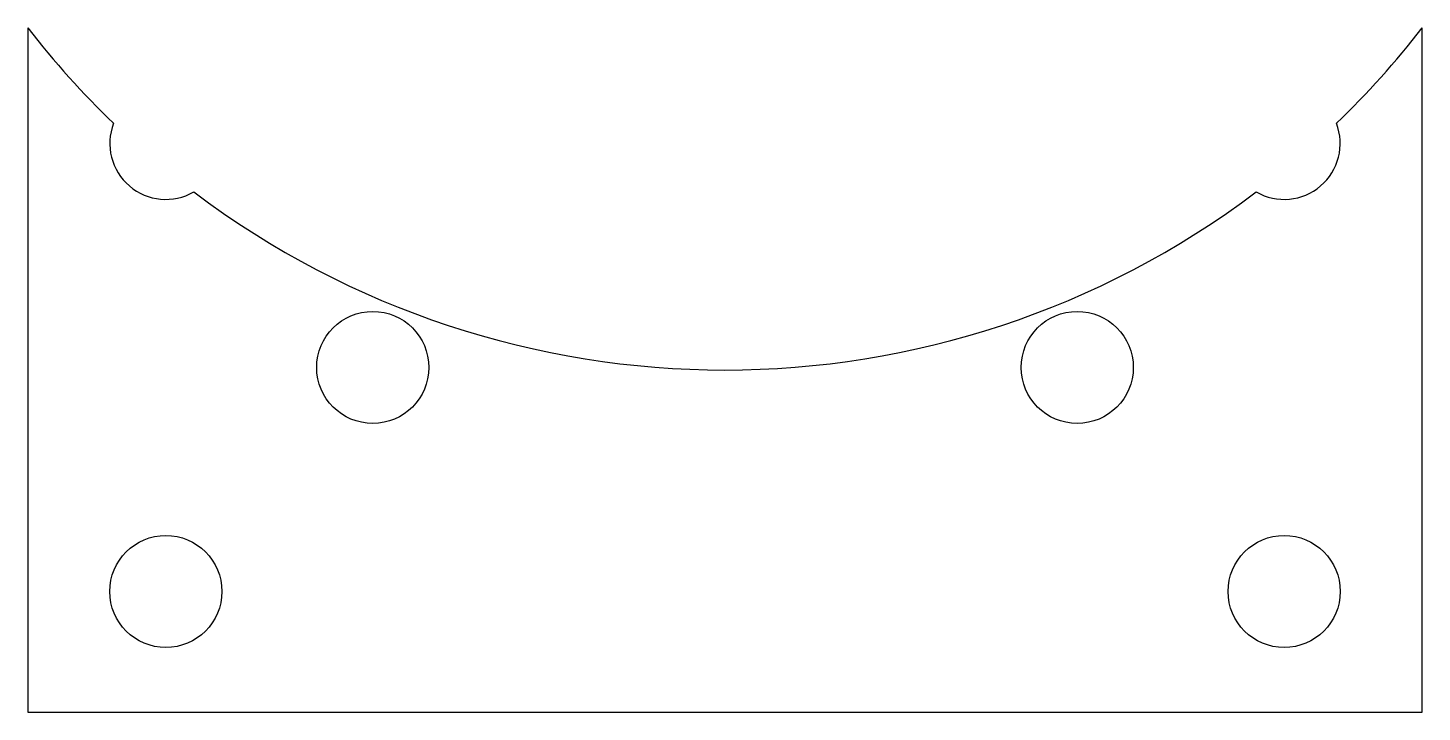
# Model space of a CAD drawing. Header units: metres. Extents: x 0 to 80.9, y 0 to 39.7.
import ezdxf

# ---------------------------------------------------------------- set-up
doc = ezdxf.new("R2010")
doc.units = ezdxf.units.M

msp = doc.modelspace()

# ---------------------------------------------------------------- linework, layer by layer
at = {"color": 4}
msp.add_lwpolyline([(0, 39.7), (0, 0), (80.86, 0), (80.86, 39.7)], dxfattribs=at)
for centre in [(20, 20), (60.86, 20), (8, 7), (72.86, 7)]:
    msp.add_circle(centre, 3.25)
for centre, radius, start, end in [((40.43, 70.948), 51.098, 217.70054, 226.0478), ((40.43, 70.948), 51.098, 313.9522, 322.29946), ((8, 33), 3.25, 159.05638, 299.91053), ((72.86, 33), 3.25, 240.08947, 20.94362), ((40.43, 70.948), 51.098, 232.9191, 307.0809)]:
    msp.add_arc(centre, radius, start, end, dxfattribs=at)

doc.saveas('drawing.dxf')
